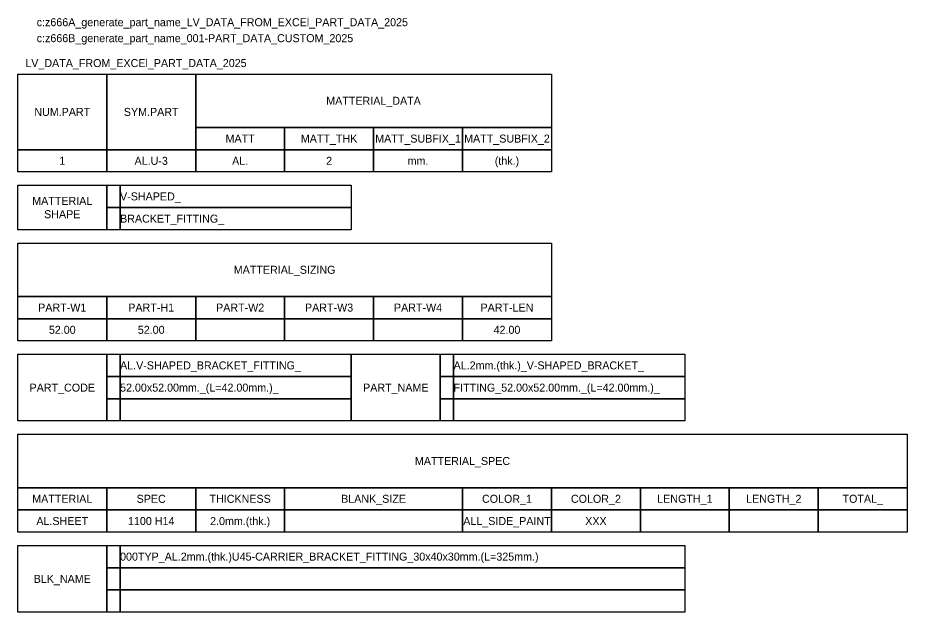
# Model space of a CAD drawing. Header units: millimetres. Extents: x -244126 to 368105, y -173968 to 259060.
# Drawn here: x 16368 to 17368, y 55655 to 56323 of the extents above; entities that cross this region are included whole.
import ezdxf
from ezdxf.enums import TextEntityAlignment as Align

# ---------------------------------------------------------------- set-up
doc = ezdxf.new("R2010")
doc.units = ezdxf.units.MM
doc.header["$MEASUREMENT"] = 0
doc.linetypes.add('TA_GL_000.00010', pattern=[0.000275, 0.0001, -2.5e-05, 2.5e-05, -2.5e-05, 0.0001])
doc.layers.add('002 - STRUCTURAL STEEL', color=4, linetype='Continuous')
doc.styles.add('TA', font='Cordia New.ttf', dxfattribs={"height": 4.5})

# ---------------------------------------------------------------- blocks, each defined once
blk = doc.blocks.new('*U3044')
at = {"layer": '002 - STRUCTURAL STEEL', "color": 0, "linetype": 'ByBlock'}
blk.add_lwpolyline([(0, 17), (20, 17), (20, 0), (0, 0)], close=True, dxfattribs=at)
blk = doc.blocks.new('*U4914')
at = {"layer": '002 - STRUCTURAL STEEL', "color": 0, "linetype": 'ByBlock'}
blk.add_lwpolyline([(0, 5), (20, 5), (20, 0), (0, 0)], close=True, dxfattribs=at)
blk = doc.blocks.new('*U72')
at = {"layer": '002 - STRUCTURAL STEEL', "color": 0, "linetype": 'ByBlock'}
blk.add_lwpolyline([(0, 12), (80, 12), (80, 0), (0, 0)], close=True, dxfattribs=at)
blk = doc.blocks.new('*U70')
at = {"layer": '002 - STRUCTURAL STEEL', "color": 0, "linetype": 'ByBlock'}
blk.add_lwpolyline([(0, 10), (20, 10), (20, 0), (0, 0)], close=True, dxfattribs=at)
blk = doc.blocks.new('*U71')
at = {"layer": '002 - STRUCTURAL STEEL', "color": 0, "linetype": 'ByBlock'}
blk.add_lwpolyline([(0, 12), (120, 12), (120, 0), (0, 0)], close=True, dxfattribs=at)
blk = doc.blocks.new('*U73')
at = {"layer": '002 - STRUCTURAL STEEL', "color": 0, "linetype": 'ByBlock'}
blk.add_lwpolyline([(0, 15), (20, 15), (20, 0), (0, 0)], close=True, dxfattribs=at)
blk = doc.blocks.new('*U68')
at = {"layer": '002 - STRUCTURAL STEEL', "color": 0, "linetype": 'ByBlock'}
blk.add_lwpolyline([(0, 5), (52, 5), (52, 0), (0, 0)], close=True, dxfattribs=at)
blk = doc.blocks.new('*U69')
at = {"layer": '002 - STRUCTURAL STEEL', "color": 0, "linetype": 'ByBlock'}
blk.add_lwpolyline([(0, 5), (3, 5), (3, 0), (0, 0)], close=True, dxfattribs=at)
blk = doc.blocks.new('*U74')
at = {"layer": '002 - STRUCTURAL STEEL', "color": 0, "linetype": 'ByBlock'}
blk.add_lwpolyline([(0, 5), (127, 5), (127, 0), (0, 0)], close=True, dxfattribs=at)
blk = doc.blocks.new('*U175')
at = {"layer": '002 - STRUCTURAL STEEL', "color": 0, "linetype": 'ByBlock'}
blk.add_lwpolyline([(0, 12), (200, 12), (200, 0), (0, 0)], close=True, dxfattribs=at)
blk = doc.blocks.new('*U4913')
at = {"layer": '002 - STRUCTURAL STEEL', "color": 0, "linetype": 'ByBlock'}
blk.add_lwpolyline([(0, 5), (40, 5), (40, 0), (0, 0)], close=True, dxfattribs=at)
blk = doc.blocks.new('LV_DATA_FROM_EXCEl_PART_DATA_2025')
at = {"color": 0}
for name, p in [('*U3044', (0, -17)), ('*U3044', (20, -17)), ('*U72', (40, -12)), ('*U4914', (40, -17)), ('*U4914', (60, -17)), ('*U4914', (80, -17)), ('*U4914', (100, -17)), ('*U4914', (0, -22)), ('*U4914', (20, -22)), ('*U4914', (40, -22)), ('*U4914', (60, -22)), ('*U4914', (80, -22)), ('*U4914', (100, -22)), ('*U70', (0, -35)), ('*U69', (20, -30)), ('*U68', (23, -30)), ('*U69', (20, -35)), ('*U68', (23, -35)), ('*U71', (0, -50)), ('*U4914', (0, -55)), ('*U4914', (20, -55)), ('*U4914', (40, -55)), ('*U4914', (60, -55)), ('*U4914', (80, -55)), ('*U4914', (100, -55)), ('*U4914', (0, -60)), ('*U4914', (20, -60)), ('*U4914', (40, -60)), ('*U4914', (60, -60)), ('*U4914', (80, -60)), ('*U4914', (100, -60)), ('*U73', (0, -78)), ('*U69', (20, -68)), ('*U68', (23, -68)), ('*U73', (75, -78)), ('*U69', (95, -68)), ('*U68', (98, -68)), ('*U69', (20, -73)), ('*U68', (23, -73)), ('*U69', (95, -73)), ('*U68', (98, -73)), ('*U69', (20, -78)), ('*U68', (23, -78)), ('*U69', (95, -78)), ('*U68', (98, -78)), ('*U175', (0, -93)), ('*U4914', (0, -98)), ('*U4914', (20, -98)), ('*U4914', (40, -98)), ('*U4913', (60, -98)), ('*U4914', (100, -98)), ('*U4914', (120, -98)), ('*U4914', (140, -98)), ('*U4914', (160, -98)), ('*U4914', (180, -98)), ('*U4914', (0, -103)), ('*U4914', (20, -103)), ('*U4914', (40, -103)), ('*U4913', (60, -103)), ('*U4914', (100, -103)), ('*U4914', (120, -103)), ('*U4914', (140, -103)), ('*U4914', (160, -103)), ('*U4914', (180, -103)), ('*U73', (0, -121)), ('*U69', (20, -111)), ('*U74', (23, -111)), ('*U69', (20, -116)), ('*U74', (23, -116)), ('*U69', (20, -121)), ('*U74', (23, -121))]:
    blk.add_blockref(name, p, dxfattribs=at)
at = {"color": 0, "style": 'TA'}
for s, p in [('MATTERIAL_DATA', (80, -6)), ('NUM.PART', (10, -8.5)), ('SYM.PART', (30, -8.5)), ('MATT', (50, -14.5)), ('MATT_THK', (70, -14.5)), ('MATT_SUBFIX_1', (90, -14.5)), ('MATT_SUBFIX_2', (110, -14.5)), ('MATTERIAL', (10, -28.5)), ('SHAPE', (10, -31.5)), ('MATTERIAL_SIZING', (60, -44)), ('PART-W1', (10, -52.5)), ('PART-H1', (30, -52.5)), ('PART-W2', (50, -52.5)), ('PART-W3', (70, -52.5)), ('PART-W4', (90, -52.5)), ('PART-LEN', (110, -52.5)), ('PART_CODE', (10, -70.5)), ('PART_NAME', (85, -70.5)), ('MATTERIAL_SPEC', (100, -87)), ('MATTERIAL', (10, -95.5)), ('SPEC', (30, -95.5)), ('THICKNESS', (50, -95.5)), ('BLANK_SIZE', (80, -95.5)), ('COLOR_1', (110, -95.5)), ('COLOR_2', (130, -95.5)), ('LENGTH_1', (150, -95.5)), ('LENGTH_2', (170, -95.5)), ('TOTAL_', (190, -95.5)), ('BLK_NAME', (10, -113.5))]:
    blk.add_text(s, height=1.8, dxfattribs=at).set_placement(p, align=Align.MIDDLE_CENTER)
at = {"color": 3, "char_height": 1.8, "attachment_point": 1, "style": 'TA'}
for s, insert, width in [('c:z666A_generate_part_name_LV_DATA_FROM_EXCEl_PART_DATA_2025', (4.25, 12.57), 88.6913), ('c:z666B_generate_part_name_001-PART_DATA_CUSTOM_2025', (4.25, 8.98), 76.3713), ('LV_DATA_FROM_EXCEl_PART_DATA_2025', (1.69, 3.38), 51.7354)]:
    blk.add_mtext(s, dxfattribs=dict(at, insert=insert, width=width))
at = {"color": 0, "style": 'TA'}
for tag, p in [('NUM.PART_VALUE', (10, -19.5)), ('NO.CODE', (30, -19.5)), ('MATT_VALUE', (50, -19.5)), ('MATT_THK_VALUE', (70, -19.5)), ('MATT_SUBFIX_1_VALUE', (90, -19.5)), ('MATT_SUBFIX_2_VALUE', (110, -19.5)), ('PART-W1_VALUE', (10, -57.5)), ('PART-H1_VALUE', (30, -57.5)), ('PART-W2_VALUE', (50, -57.5)), ('PART-W3_VALUE', (70, -57.5)), ('PART-W4_VALUE', (90, -57.5)), ('PART-LEN_VALUE', (110, -57.5))]:
    blk.add_attdef(tag, text='', height=1.8, dxfattribs=at).set_placement(p, align=Align.MIDDLE_CENTER)
for tag, p in [('MATTERIAL_SHPAE_VALUE_1', (23, -27.5)), ('MATTERIAL_SHPAE_VALUE_2', (23, -32.5)), ('CODE_VALUE_1', (23, -65.5)), ('PART_NAME_VALUE_1', (98, -65.5)), ('CODE_VALUE_2', (23, -70.5)), ('PART_NAME_VALUE_2', (98, -70.5)), ('PART_NAME_VALUE_3', (98, -75.5)), ('BLK_NAME_VAL_VALUE', (23, -108.5))]:
    blk.add_attdef(tag, text='', height=1.8, dxfattribs=at).set_placement(p, align=Align.MIDDLE_LEFT)
at = {"style": 'TA'}
for tag, p in [('MATTERIAL_VALUE_1', (10, -100.5)), ('SPEC_VALUE', (30, -100.5)), ('THICKNESS_VALUE', (50, -100.5)), ('BLANK_SIZE_VALUE', (80, -100.5)), ('COATING_VALUE_1', (110, -100.5)), ('COATING_VALUE_2', (130, -100.5)), ('LENGTH_VALUE', (150, -100.5)), ('LENGTH_VALUE_2', (170, -100.5)), ('TOTAL__VALUE', (190, -100.5))]:
    blk.add_attdef(tag, text='', height=1.8, dxfattribs=at).set_placement(p, align=Align.MIDDLE_CENTER)

msp = doc.modelspace()

# ---------------------------------------------------------------- block references
at = {"linetype": 'TA_GL_000.00010'}
ref = msp.add_blockref('LV_DATA_FROM_EXCEl_PART_DATA_2025', (16368.25844, 56259.91977), dxfattribs=dict(at, xscale=5, yscale=5, zscale=5))
ref.add_attrib('NUM.PART_VALUE', '1', dxfattribs={"color": 0, "height": 9, "style": 'TA'}).set_placement((16418.25844, 56162.41977), align=Align.MIDDLE_CENTER)
ref.add_attrib('NO.CODE', 'AL.U-3', dxfattribs={"color": 0, "height": 9, "style": 'TA'}).set_placement((16518.25844, 56162.41977), align=Align.MIDDLE_CENTER)
ref.add_attrib('MATT_VALUE', 'AL.', dxfattribs={"color": 0, "height": 9, "style": 'TA'}).set_placement((16618.25844, 56162.41977), align=Align.MIDDLE_CENTER)
ref.add_attrib('MATT_THK_VALUE', '2', dxfattribs={"color": 0, "height": 9, "style": 'TA'}).set_placement((16718.25844, 56162.41977), align=Align.MIDDLE_CENTER)
ref.add_attrib('MATT_SUBFIX_1_VALUE', 'mm.', dxfattribs={"color": 0, "height": 9, "style": 'TA'}).set_placement((16818.25844, 56162.41977), align=Align.MIDDLE_CENTER)
ref.add_attrib('MATT_SUBFIX_2_VALUE', '(thk.)', dxfattribs={"color": 0, "height": 9, "style": 'TA'}).set_placement((16918.25844, 56162.41977), align=Align.MIDDLE_CENTER)
ref.add_attrib('MATTERIAL_SHPAE_VALUE_1', 'V-SHAPED_', dxfattribs={"color": 0, "height": 9, "style": 'TA'}).set_placement((16483.25844, 56122.41977), align=Align.MIDDLE_LEFT)
ref.add_attrib('MATTERIAL_SHPAE_VALUE_2', 'BRACKET_FITTING_', dxfattribs={"color": 0, "height": 9, "style": 'TA'}).set_placement((16483.25844, 56097.41977), align=Align.MIDDLE_LEFT)
ref.add_attrib('PART-W1_VALUE', '52.00', dxfattribs={"color": 0, "height": 9, "style": 'TA'}).set_placement((16418.25844, 55972.41977), align=Align.MIDDLE_CENTER)
ref.add_attrib('PART-H1_VALUE', '52.00', dxfattribs={"color": 0, "height": 9, "style": 'TA'}).set_placement((16518.25844, 55972.41977), align=Align.MIDDLE_CENTER)
ref.add_attrib('PART-LEN_VALUE', '42.00', dxfattribs={"color": 0, "height": 9, "style": 'TA'}).set_placement((16918.25844, 55972.41977), align=Align.MIDDLE_CENTER)
ref.add_attrib('CODE_VALUE_1', 'AL.V-SHAPED_BRACKET_FITTING_', dxfattribs={"color": 0, "height": 9, "style": 'TA'}).set_placement((16483.25844, 55932.41977), align=Align.MIDDLE_LEFT)
ref.add_attrib('CODE_VALUE_2', '52.00x52.00mm._(L=42.00mm.)_', dxfattribs={"color": 0, "height": 9, "style": 'TA'}).set_placement((16483.25844, 55907.41977), align=Align.MIDDLE_LEFT)
ref.add_attrib('PART_NAME_VALUE_1', 'AL.2mm.(thk.)_V-SHAPED_BRACKET_', dxfattribs={"color": 0, "height": 9, "style": 'TA'}).set_placement((16858.25844, 55932.41977), align=Align.MIDDLE_LEFT)
ref.add_attrib('PART_NAME_VALUE_2', 'FITTING_52.00x52.00mm._(L=42.00mm.)_', dxfattribs={"color": 0, "height": 9, "style": 'TA'}).set_placement((16858.25844, 55907.41977), align=Align.MIDDLE_LEFT)
ref.add_attrib('MATTERIAL_VALUE_1', 'AL.SHEET', dxfattribs={"height": 9, "style": 'TA'}).set_placement((16418.25844, 55757.41977), align=Align.MIDDLE_CENTER)
ref.add_attrib('SPEC_VALUE', '1100 H14', dxfattribs={"height": 9, "style": 'TA'}).set_placement((16518.25844, 55757.41977), align=Align.MIDDLE_CENTER)
ref.add_attrib('THICKNESS_VALUE', '2.0mm.(thk.)', dxfattribs={"height": 9, "style": 'TA'}).set_placement((16618.25844, 55757.41977), align=Align.MIDDLE_CENTER)
ref.add_attrib('COATING_VALUE_1', 'ALL_SIDE_PAINT', dxfattribs={"height": 9, "style": 'TA'}).set_placement((16918.25844, 55757.41977), align=Align.MIDDLE_CENTER)
ref.add_attrib('COATING_VALUE_2', 'XXX', dxfattribs={"height": 9, "style": 'TA'}).set_placement((17018.25844, 55757.41977), align=Align.MIDDLE_CENTER)
ref.add_attrib('BLK_NAME_VAL_VALUE', '000TYP_AL.2mm.(thk.)U45-CARRIER_BRACKET_FITTING_30x40x30mm.(L=325mm.)', dxfattribs={"color": 0, "height": 9, "style": 'TA'}).set_placement((16483.25844, 55717.41977), align=Align.MIDDLE_LEFT)

doc.saveas('drawing.dxf')
